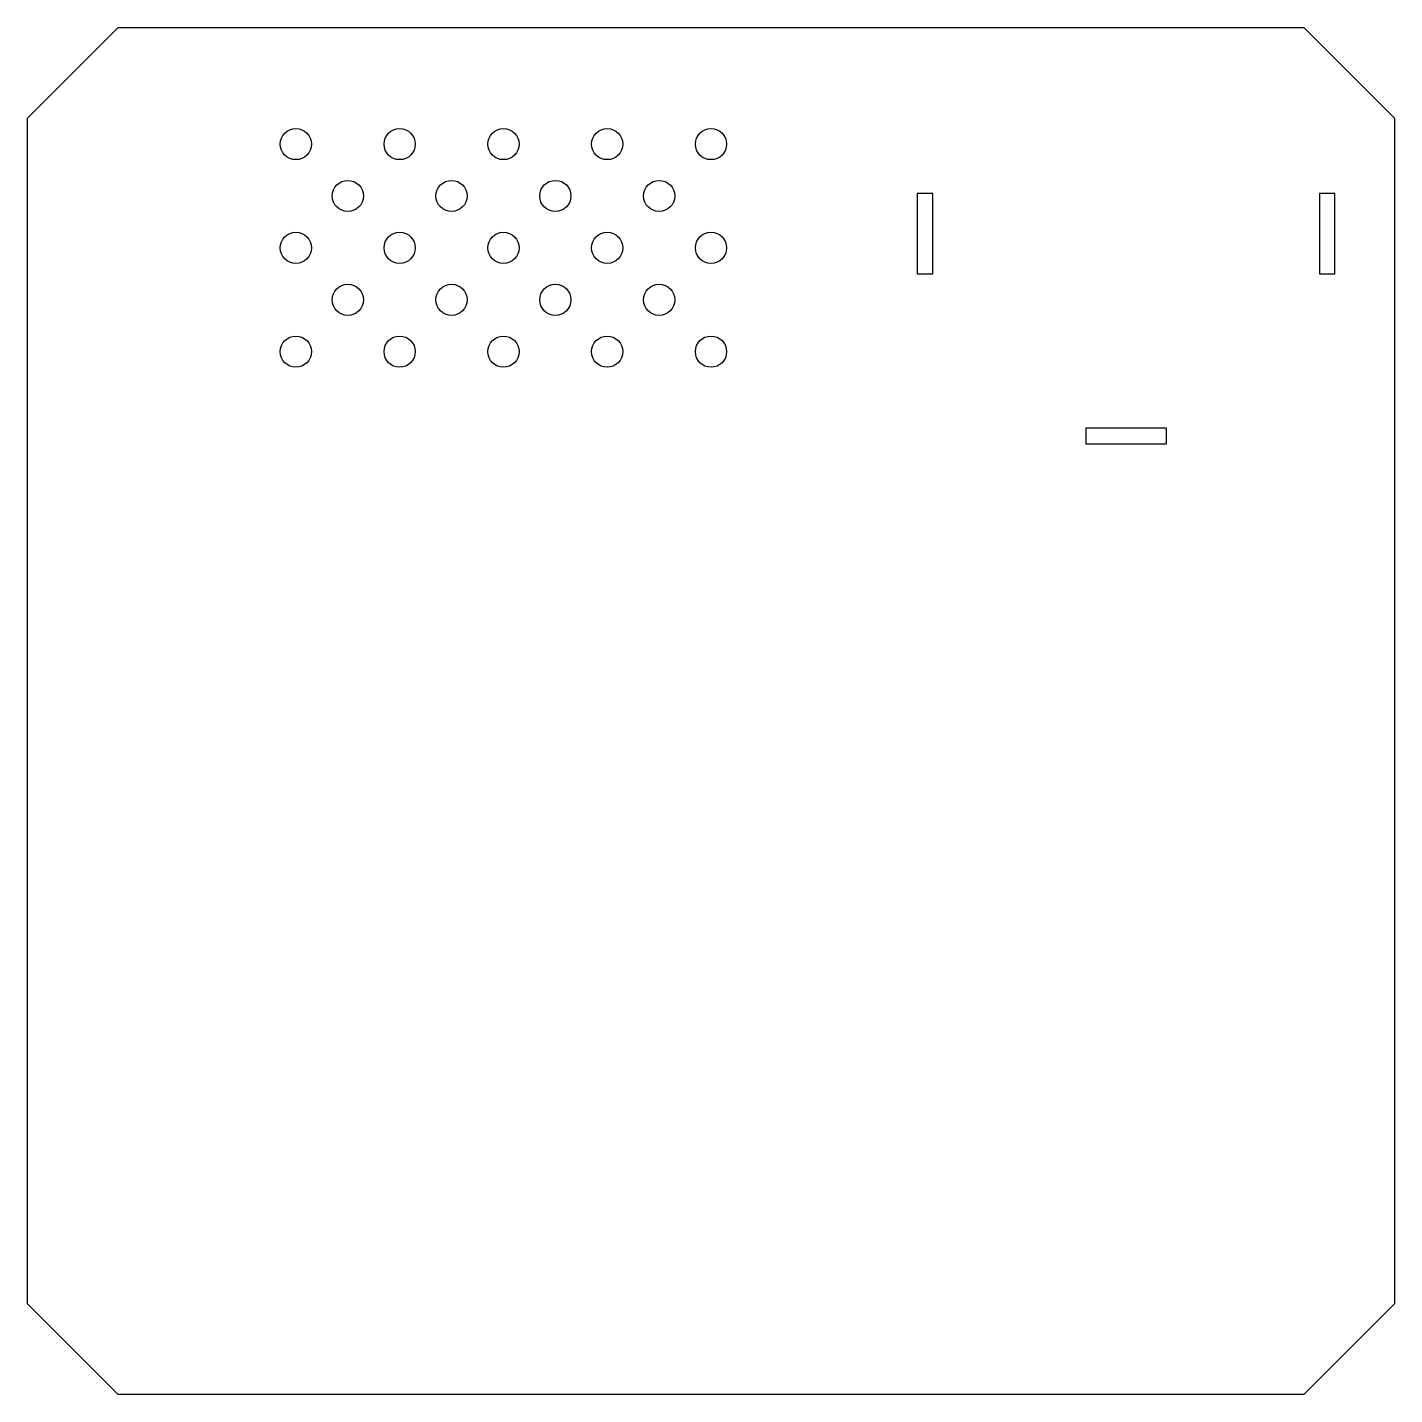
# Model space of a CAD drawing. Header units: millimetres. Extents: x -264 to 264, y -264 to 264.
import ezdxf

# ---------------------------------------------------------------- set-up
doc = ezdxf.new("R2010")
doc.units = ezdxf.units.MM
doc.layers.get('0').update_dxf_attribs({"linetype": 'CONTINUOUS'})

msp = doc.modelspace()

# ---------------------------------------------------------------- linework, layer by layer
for points in [[(228.5, 263.5), (263.5, 228.5), (263.5, -228.5), (228.5, -263.5), (-228.5, -263.5), (-263.5, -228.5), (-263.5, 228.5), (-228.5, 263.5)], [(79.5, 199.5), (79.5, 168.5), (85.5, 168.5), (85.5, 199.5)], [(234.5, 199.5), (234.5, 168.5), (240.5, 168.5), (240.5, 199.5)], [(144.5, 103), (175.5, 103), (175.5, 109), (144.5, 109)]]:
    msp.add_lwpolyline(points, close=True)
for centre in [(-160, 218.5), (-120, 218.5), (-80, 218.5), (-40, 218.5), (0, 218.5), (-140, 198.5), (-100, 198.5), (-60, 198.5), (-20, 198.5), (-160, 178.5), (-120, 178.5), (-80, 178.5), (-40, 178.5), (0, 178.5), (-140, 158.5), (-100, 158.5), (-60, 158.5), (-20, 158.5), (-160, 138.5), (-120, 138.5), (-80, 138.5), (-40, 138.5), (0, 138.5)]:
    msp.add_circle(centre, 6)

doc.saveas('drawing.dxf')
